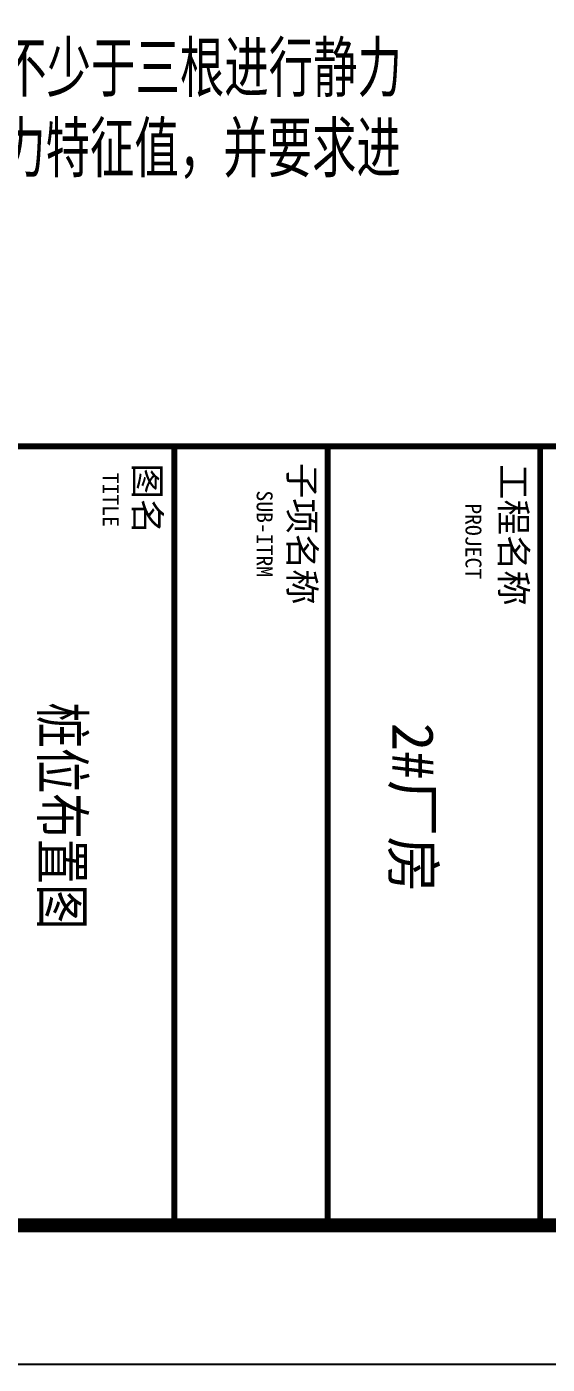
# Model space of a CAD drawing. Extents: x 31695611 to 39053694, y -59225 to 904195.
# Drawn here: x 38351061 to 38358558, y 755595 to 774867 of the extents above; entities that cross this region are included whole.
import ezdxf
from ezdxf.enums import TextEntityAlignment as Align

# ---------------------------------------------------------------- set-up
doc = ezdxf.new("R2010")
doc.units = 0
doc.header["$LTSCALE"] = 1000
doc.header["$MEASUREMENT"] = 0
doc.layers.get('0').update_dxf_attribs({"linetype": 'CONTINUOUS'})
for name, color, linetype in [('PUB_TAB', 7, 'CONTINUOUS'), ('PUB_TEXT', 7, 'CONTINUOUS'), ('PUB_TITLE', 4, 'CONTINUOUS'), ('PUB_WZ', 7, 'CONTINUOUS')]:
    doc.layers.add(name, color=color, linetype=linetype)
doc.styles.add('-宋体', font='', dxfattribs={"width": 0.8})
doc.styles.add('_HZTXT', font='txt.shx', dxfattribs={"width": 0.8, "bigfont": 'hztxt.shx'})
doc.styles.add('STYLE-黑体', font='simhei.ttf')
doc.styles.add('TQ', font='')
doc.styles.get('-宋体').set_extended_font_data('SimSun')
doc.styles.get('TQ').set_extended_font_data('SimSun')

# ---------------------------------------------------------------- blocks, each defined once
blk = doc.blocks.new('TK')
at = {"layer": 'PUB_TITLE', "const_width": 42.5}
for points in [[(31008732.1, -52688.2), (31008732.1, -92688.2)], [(31008732.1, -72801.2), (31014342.1, -72801.2)], [(31008732.1, -74331.2), (31014342.1, -74331.2)], [(31008732.1, -75436.2), (31014342.1, -75436.2)]]:
    blk.add_lwpolyline(points, dxfattribs=at)
at = {"layer": 'PUB_TEXT', "attachment_point": 1, "style": 'TQ'}
for s, insert, char_height, width in [('工程名称', (31008860.1, -72899.3), 187, 1111.8), ('PROJECT', (31009142.1, -73224.3), 114.75, 2399.55), ('子项名称', (31008851.9, -74422.4), 187, 1111.8), ('SUB-ITRM', (31009049.5, -74728.3), 114.75, 2399.55), ('图名', (31008855, -75537.1), 187, 1111.8), ('TITLE', (31008921.7, -75836.6), 114.75, 2399.55)]:
    blk.add_mtext(s, dxfattribs=dict(at, insert=insert, char_height=char_height, width=width))

msp = doc.modelspace()

# ---------------------------------------------------------------- linework, layer by layer
at = {"layer": 'PUB_TITLE'}
msp.add_lwpolyline([(38316681.7, 755595.5), (38400681.7, 755595.5), (38400681.7, 904195.5), (38316681.7, 904195.5)], close=True, dxfattribs=at)
at = {"layer": 'PUB_TITLE', "const_width": 200}
msp.add_lwpolyline([(38318681.7, 757595.5), (38398681.7, 757595.5), (38398681.7, 899195.5), (38318681.7, 899195.5)], close=True, dxfattribs=at)

# ---------------------------------------------------------------- block references
at = {"xscale": 2, "yscale": 2, "zscale": 2, "rotation": 270}
msp.add_blockref('TK', (38504058.5, 62786284.7), dxfattribs=at)
msp.add_blockref('TK', (38504058.5, 62786284.7), dxfattribs=at)

# ---------------------------------------------------------------- texts
at = {"layer": 'PUB_TAB'}
for s, style, width, p in [('桩位布置图', '-宋体', 0.8, (38351274.1, 763495.3)), ('2#厂房', 'STYLE-黑体', 1.000119, (38356325.9, 763610.9))]:
    msp.add_text(s, height=600, rotation=270, dxfattribs=dict(at, style=style, width=width)).set_placement(p, align=Align.CENTER)
at = {"layer": 'PUB_WZ', "style": '_HZTXT', "width": 0.8}
for s, p in [('的总桩数并不少于三根进行静力', (38347508.1, 773855.7, 5763.6)), ('荷载试验法以最终确定单桩承载力特征值，并要求进', (38341734.2, 772698.7, 5763.6))]:
    msp.add_text(s, height=799.736, dxfattribs=at).set_placement(p)

doc.saveas('drawing.dxf')
